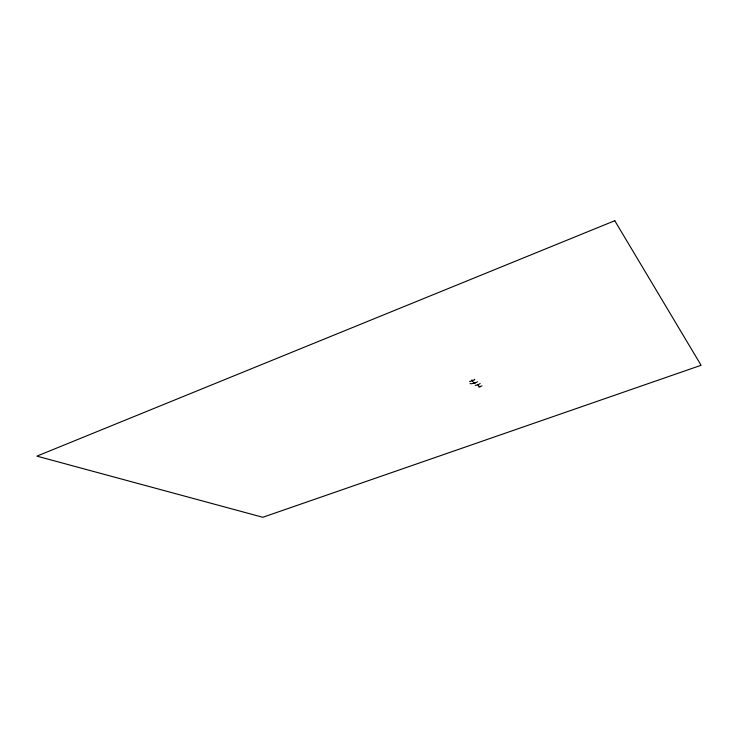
<?xml version="1.0" encoding="UTF-8"?>
<svg xmlns="http://www.w3.org/2000/svg" width="738" height="738" viewBox="0 0 738 738"><rect width="100%" height="100%" fill="white"/><g stroke="black" fill="none" stroke-linecap="round" stroke-linejoin="round"><path stroke-width="1.11" d="M481.997 385.873L478.75 387.063M470.069 383.64L471.868 383.714M480.17 383.548A10.378 9.299 -52.2 0 1 475.272 385.347M477.8 384.766A8.561 2.214 69.6 0 0 480.429 386.684A4.391 1.135 69.7 0 0 480.401 386.454M471.979 379.858A4.446 1.162 69.6 0 0 472.375 381.02A8.671 2.269 69.5 0 0 475.069 382.985M469.783 381.306A4.437 1.541 84.5 0 0 469.82 381.611L474.765 379.775A4.446 0.701 55.4 0 1 474.423 379.267M477.458 381.749A10.452 9.354 -52.3 0 1 472.532 383.566M614.772 220.717L36.9 456.13L262.811 517.283L701.1 365.273L614.772 220.717"/></g></svg>
